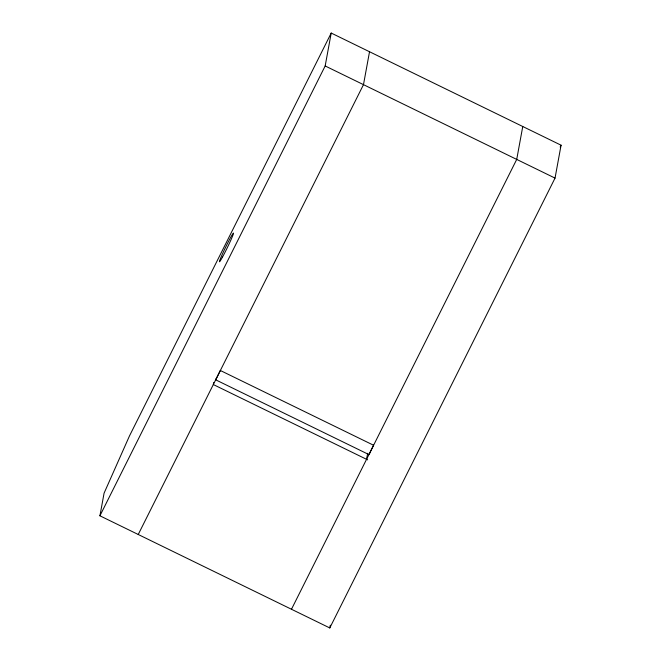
<?xml version="1.0" encoding="UTF-8"?>
<svg xmlns="http://www.w3.org/2000/svg" width="661" height="661" viewBox="0 0 661 661"><rect width="100%" height="100%" fill="white"/><g stroke="black" fill="none" stroke-linecap="round" stroke-linejoin="round"><path stroke-width="0.99" d="M99.927 515.803L104.074 493.18L129.432 436.037L331.211 33.05L561.073 145.197L555.033 178.106L329.789 627.95L99.927 515.803L325.171 65.96L331.211 33.05M213.685 382.554L213.321 384.545L367.632 459.833M369.524 51.74L363.484 84.649L138.24 534.493M329.789 627.95L330.293 625.207M366.558 459.312L367.656 453.33M522.76 126.507L516.72 159.417L291.476 609.26M373.605 445.175L368.97 454.611L215.726 379.844L216.585 377.968M368.97 454.611L369.83 452.735M215.726 379.844L220.361 370.408M560.156 147.039L561.073 145.197M325.171 65.96L555.033 178.106M220.353 370.49L373.597 445.25M222.451 257.154A16.004 0.859 -64 0 0 233.498 233.399A16.004 0.859 -64 0 0 223.435 251.816A16.004 0.859 -64 0 0 222.451 257.154"/></g></svg>
